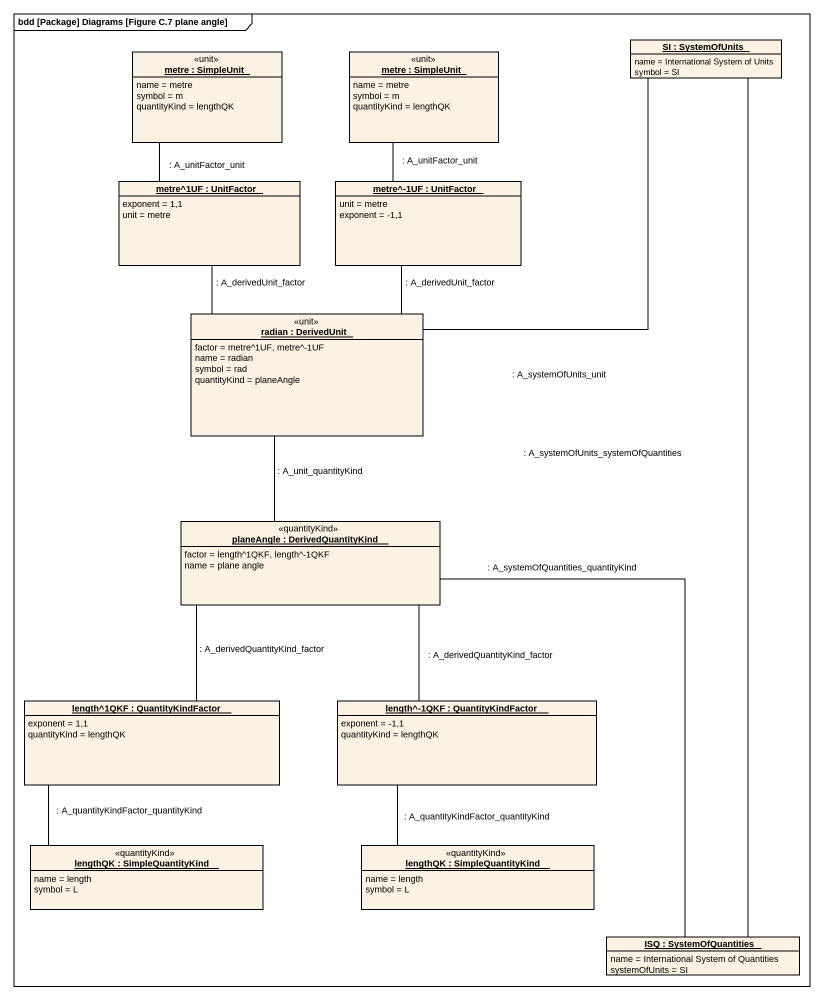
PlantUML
@startuml
mainframe bdd [Package] Diagrams [Figure C.7 plane angle]
hide circle
hide empty members
object "SI : SystemOfUnits" as SI {
  name = International System of Units
  symbol = SI
}
object "metre : SimpleUnit" as metre <<unit>> {
  name = metre
  symbol = m
  quantityKind = lengthQK
}
object "metre : SimpleUnit" as metre_2 <<unit>> {
  name = metre
  symbol = m
  quantityKind = lengthQK
}
object "metre^1UF : UnitFactor" as metre_1UF {
  exponent = 1,1
  unit = metre
}
object "metre^-1UF : UnitFactor" as metre_1UF_2 {
  unit = metre
  exponent = -1,1
}
object "radian : DerivedUnit" as radian <<unit>> {
  factor = metre^1UF, metre^-1UF
  name = radian
  symbol = rad
  quantityKind = planeAngle
}
object "planeAngle : DerivedQuantityKind" as planeAngle <<quantityKind>> {
  factor = length^1QKF, length^-1QKF
  name = plane angle
}
object "length^1QKF : QuantityKindFactor" as length_1QKF {
  exponent = 1,1
  quantityKind = lengthQK
}
object "length^-1QKF : QuantityKindFactor" as length_1QKF_2 {
  exponent = -1,1
  quantityKind = lengthQK
}
object "lengthQK : SimpleQuantityKind" as lengthQK <<quantityKind>> {
  name = length
  symbol = L
}
object "lengthQK : SimpleQuantityKind" as lengthQK_2 <<quantityKind>> {
  name = length
  symbol = L
}
object "ISQ : SystemOfQuantities" as ISQ {
  name = International System of Quantities
  systemOfUnits = SI
}
metre_1UF -up- metre : : A_unitFactor_unit
metre_1UF_2 -up- metre_2 : : A_unitFactor_unit
radian -up- SI : : A_systemOfUnits_unit
radian -up- metre_1UF : : A_derivedUnit_factor
radian -up- metre_1UF_2 : : A_derivedUnit_factor
radian -- planeAngle : : A_unit_quantityKind
planeAngle -- length_1QKF : : A_derivedQuantityKind_factor
planeAngle -- length_1QKF_2 : : A_derivedQuantityKind_factor
planeAngle -- ISQ : : A_systemOfQuantities_quantityKind
length_1QKF -- lengthQK : : A_quantityKindFactor_quantityKind
length_1QKF_2 -- lengthQK_2 : : A_quantityKindFactor_quantityKind
ISQ -up- SI : : A_systemOfUnits_systemOfQuantities
@enduml
